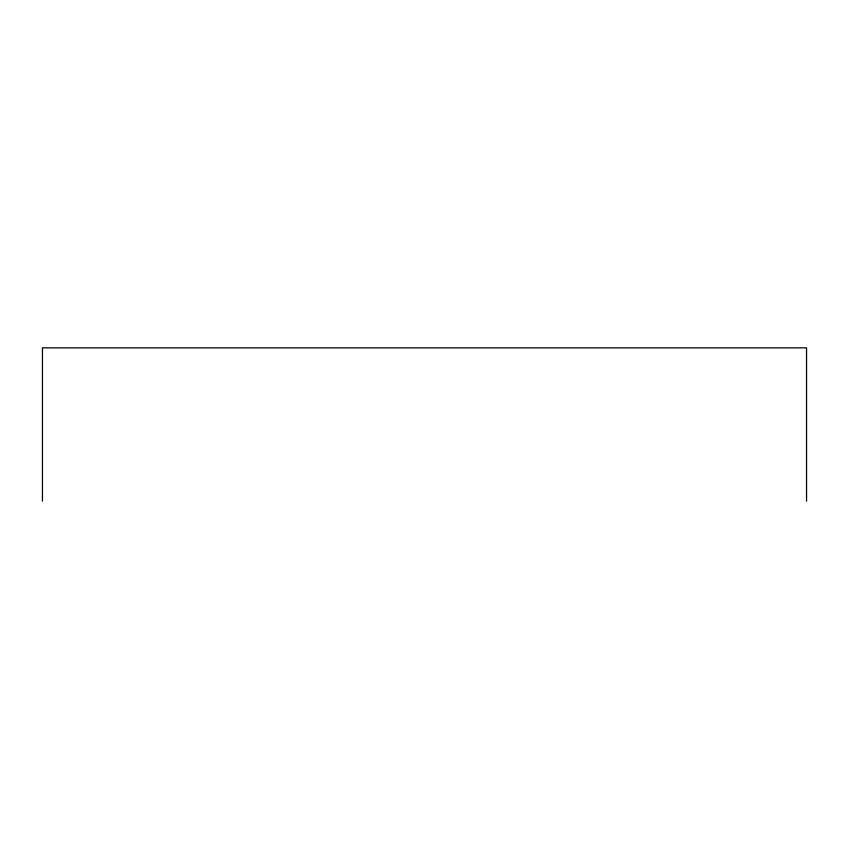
<?xml version="1.0" encoding="UTF-8"?>
<svg xmlns="http://www.w3.org/2000/svg" width="849" height="849" viewBox="0 0 849 849"><rect width="100%" height="100%" fill="white"/><g stroke="black" fill="none" stroke-linecap="round" stroke-linejoin="round"><path stroke-width="1.27" d="M806.55 501.143L806.55 347.857L42.45 347.857L42.45 501.143"/></g></svg>
